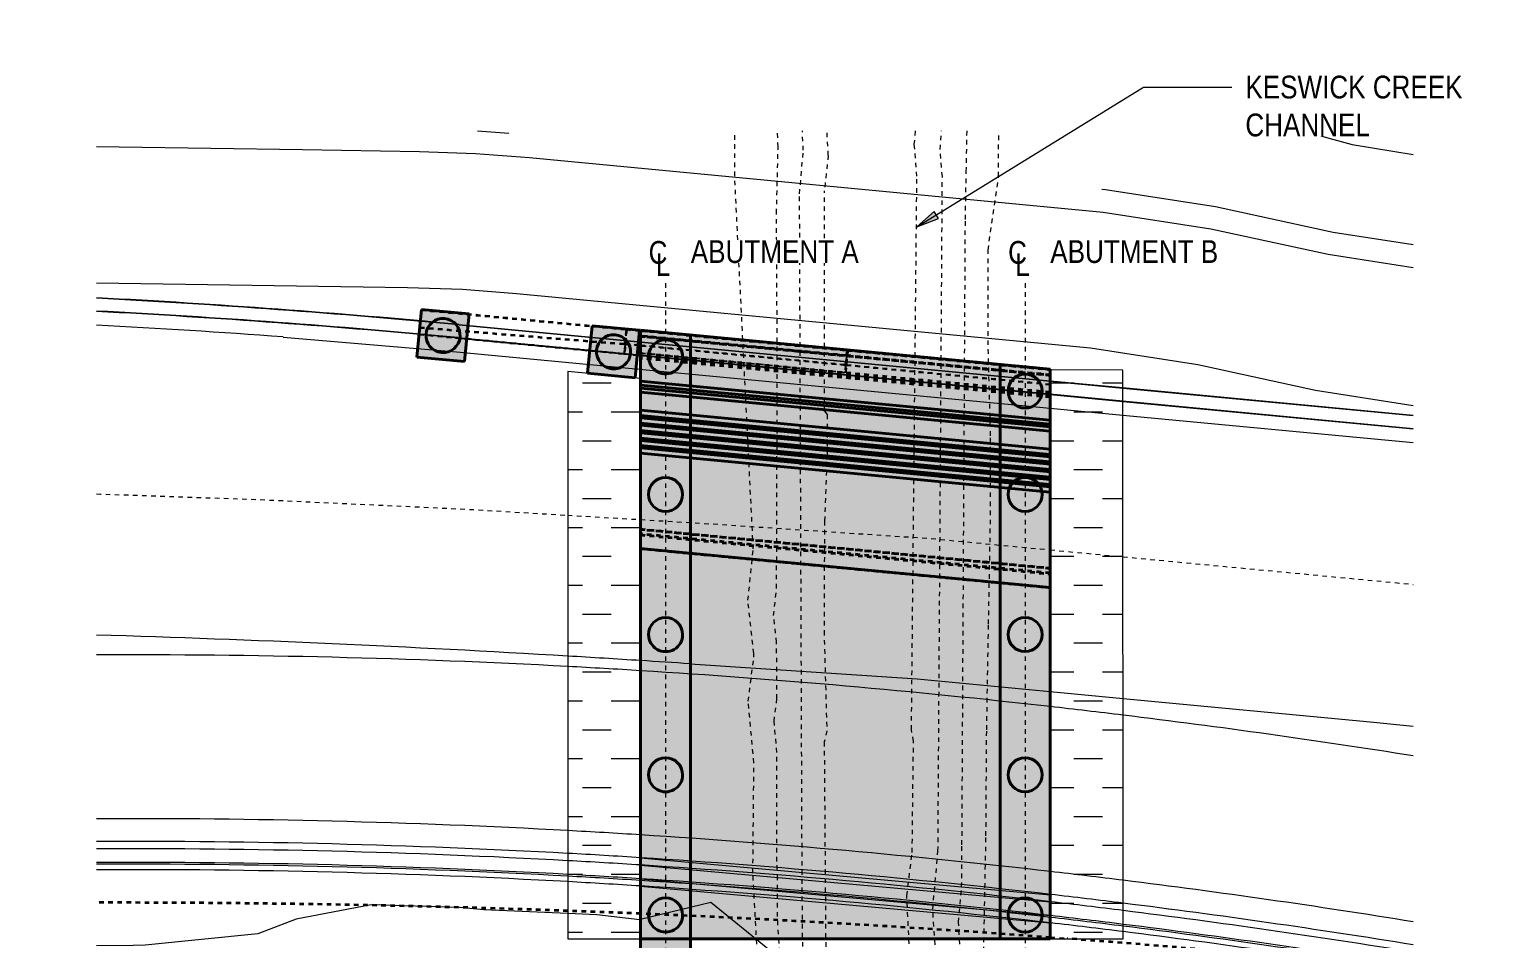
# Model space of a CAD drawing. Header units: metres. Extents: x 567 to 803, y 3 to 1697.
# Drawn here: x 566.93 to 598.96, y 1676.5 to 1696.48 of the extents above; entities that cross this region are included whole.
import ezdxf

# ---------------------------------------------------------------- set-up
doc = ezdxf.new("R2010")
doc.units = ezdxf.units.M
for name, pattern in [('ControlLine', [0.02, 0.0125, -0.0025, 0.0025, -0.0025]), ('IMPORT-LNMK-LaneLine3 _3_', [0.012, 0.003, -0.009]), ('JacobsDash', [0.0045, 0.003, -0.0015]), ('JacobsDoubleCenter', [0.0255, 0.015, -0.0015, 0.003, -0.0015, 0.003, -0.0015]), ('JacobsGridLine', [0.0145, 0.01, -0.001, 0.0025, -0.001])]:
    doc.linetypes.add(name, pattern=pattern)
for name, color, linetype, lineweight in [('BRIDGE-ABUTMENT-CONC', 7, 'Continuous', 40), ('D-BDGE', 7, 'Continuous', 13), ('D-BDGE-FLOOR', 7, 'Continuous', 40), ('D-BDGE-FLOOR-PAT', 7, 'Continuous', 40), ('D-BDGE-FNDN', 7, 'Continuous', 40), ('D-BDGE-FNDN-PILE-CAP', 7, 'Continuous', 40), ('D-BDGE-FNDN-PILE-CONC', 7, 'Continuous', 40), ('D-BDGE-FRAMING', 7, 'Continuous', 40), ('D-BDGE-GEN-MOD', 7, 'Continuous', 25), ('D-BDGE-LINE', 7, 'Continuous', 9), ('D-ENHA-GEN-LINE', 7, 'Continuous', 9), ('D-ENHA-GEN-LINE-GRIDS', 7, 'Continuous', 9), ('D-ENHA-TEXT', 7, 'Continuous', 9)]:
    doc.layers.add(name, color=color, linetype=linetype, lineweight=lineweight)
doc.styles.add('Arial Narrow', font='ARIALN.TTF', dxfattribs={"height": 0.0025})
doc.styles.add('Arial Narrow_1', font='ARIALN.TTF', dxfattribs={"height": 0.5})

# ---------------------------------------------------------------- blocks, each defined once
blk = doc.blocks.new('T2DPAA-T2D-PWA-RW-M2D-000002_ControlLinesMinor_rvt-1-DRG-2871033 - CONSTRUCTION SEQUENCE STAGE B3')
at = {"layer": 'D-BDGE', "color": 150, "linetype": 'ControlLine', "lineweight": 35, "true_color": 0x0080ff}
for p, q in [((589.369, 1676.531), (589.746, 1676.503)), ((597.318, 1675.829), (597.341, 1675.826)), ((568.408, 1666.053), (597.341, 1666.018))]:
    blk.add_line(p, q, dxfattribs=at)
for start, end in [(87.94356, 90.06282), (87.61589, 87.94356), (85.76961, 87.61589), (84.13687, 85.69242)]:
    blk.add_arc((568.715, 1397.294), 280, start, end, dxfattribs=at)
blk = doc.blocks.new('T2DPAA-T2D-C3S-TS-M2D-103201_dwg-40804935-DRG-2871033 - CONSTRUCTION SEQUENCE STAGE B3')
at = {"color": 9, "lineweight": 18, "true_color": 0xc3c3c3}
for p, q in [((156.348, 329.823), (157.037, 329.83)), ((156.308, 325.547), (169.353, 325.417)), ((156.308, 325.537), (169.354, 325.407)), ((156.305, 325.257), (169.378, 325.126)), ((156.305, 325.247), (169.379, 325.116)), ((156.305, 325.247), (169.379, 325.116)), ((169.353, 325.417), (170.96, 325.401)), ((169.354, 325.407), (170.961, 325.391)), ((170.96, 325.401), (177.367, 325.337)), ((170.961, 325.391), (177.368, 325.327)), ((169.378, 325.126), (170.985, 325.11)), ((169.379, 325.116), (170.986, 325.1)), ((169.379, 325.116), (170.986, 325.1)), ((170.985, 325.11), (177.392, 325.046)), ((170.986, 325.1), (177.392, 325.036)), ((170.986, 325.1), (177.392, 325.036)), ((169.404, 324.816), (171.012, 324.8)), ((171.012, 324.8), (177.418, 324.736)), ((169.935, 318.611), (171.542, 318.594))]:
    blk.add_line(p, q, dxfattribs=at)
at = {"color": 9, "linetype": 'IMPORT-LNMK-LaneLine3 _3_', "lineweight": 18, "true_color": 0xc3c3c3}
for p, q in [((159.041, 321.574), (160.644, 321.614)), ((169.67, 321.713), (171.277, 321.697))]:
    blk.add_line(p, q, dxfattribs=at)
at = {"color": 9, "lineweight": 18, "true_color": 0xc3c3c3, "flags": 128}
for points in [[(174.409, 331.357), (175.527, 331.151), (176.882, 331.042)], [(170.128, 329.709), (170.209, 329.708), (172.65, 329.538), (175.273, 329.197), (177.05, 329.073)], [(148.038, 328.773), (148.532, 328.807), (152.553, 329.086), (155.12, 329.263), (156.346, 329.323), (157.537, 329.335), (170.204, 329.208), (172.586, 329.042), (175.208, 328.701), (177.092, 328.569)], [(148.292, 325.785), (155.109, 326.263), (156.316, 326.324), (157.507, 326.335), (170.174, 326.209), (172.556, 326.042), (175.178, 325.701), (177.349, 325.549)], [(152.478, 324.946), (156.302, 324.947), (169.404, 324.816)], [(161.994, 318.549), (166.996, 318.64), (169.935, 318.611)], [(171.542, 318.594), (176.995, 318.54), (177.945, 318.53)], [(178.48, 312.235), (177.76, 312.247), (175.888, 312.252), (175.279, 312.261), (172.807, 312.417), (171.716, 312.498), (170.334, 312.566), (167.856, 312.528), (165.38, 312.287), (164.564, 312.225), (162.895, 313.364), (161.387, 312.856)], [(159.782, 312.853), (157.94, 312.783), (157.397, 312.783), (155.46, 312.682), (153.842, 312.225), (153.032, 311.833), (150.59, 311.373), (150.327, 311.346), (149.525, 311.27)], [(161.387, 312.856), (161.369, 312.849), (160.419, 312.878), (159.782, 312.853)]]:
    blk.add_lwpolyline(points, dxfattribs=at)
at = {"color": 9, "linetype": 'IMPORT-LNMK-LaneLine3 _3_', "lineweight": 18, "true_color": 0xc3c3c3, "flags": 128}
for points in [[(160.644, 321.614), (162.025, 321.649), (167.027, 321.74), (169.67, 321.713)], [(171.277, 321.697), (177.026, 321.64), (177.682, 321.633)], [(148.684, 321.165), (148.769, 321.169), (151.961, 321.329), (152.515, 321.353), (156.267, 321.498), (157.024, 321.523), (159.041, 321.574)]]:
    blk.add_lwpolyline(points, dxfattribs=at)
at = {"color": 9, "lineweight": 18, "true_color": 0xc3c3c3}
for centre, radius, start, end in [((154.429, 138.757), 186.8, 89.42383, 91.87438), ((154.429, 138.757), 186.79, 89.42383, 91.87422), ((154.429, 138.757), 186.51, 89.42382, 91.86974), ((154.429, 138.757), 186.5, 89.42382, 91.86958), ((154.429, 138.757), 186.5, 89.42382, 91.86958), ((154.429, 138.757), 186.2, 90.60064, 91.86472), ((168.47, -39.993), 358.6, 91.46474, 93.12088), ((168.47, -39.993), 358.6, 91.2086, 91.46474), ((168.47, -39.993), 358.6, 91.03467, 91.2086), ((164.973, 138.351), 180, 91.79876, 95.09622), ((164.973, 138.351), 180, 91.28859, 91.79876), ((164.973, 138.351), 180, 88.41116, 91.28859), ((164.973, 138.351), 180, 87.89837, 88.41116), ((164.973, 138.351), 180, 85.84951, 87.89837), ((164.973, 138.351), 176.4, 91.73638, 95.10113), ((164.973, 138.351), 176.4, 91.2157, 91.73638), ((164.973, 138.351), 176.4, 88.2784, 91.2157), ((164.973, 138.351), 176.4, 87.75501, 88.2784), ((164.973, 138.351), 176.4, 85.66414, 87.75501), ((164.973, 138.351), 175.9, 88.25954, 91.20534), ((164.973, 138.351), 175.9, 88.25952, 91.20535), ((164.973, 138.351), 175.9, 91.72749, 95.10182), ((164.973, 138.351), 175.9, 91.72751, 95.10182), ((164.973, 138.351), 175.74, 91.72465, 95.10205), ((164.973, 138.351), 175.9, 91.20534, 91.72749), ((164.973, 138.351), 175.9, 91.20535, 91.72751), ((164.973, 138.351), 175.74, 91.20203, 91.72465), ((164.973, 138.351), 175.74, 88.2535, 91.20203), ((164.973, 138.351), 175.9, 87.73461, 88.25954), ((164.973, 138.351), 175.9, 87.73464, 88.25952), ((164.973, 138.351), 175.74, 87.72809, 88.2535), ((164.973, 138.351), 175.9, 85.63778, 87.73461), ((164.973, 138.351), 175.9, 85.63778, 87.73464), ((164.973, 138.351), 175.74, 85.62934, 87.72809), ((164.973, 138.351), 175.439, 91.71927, 95.10247), ((164.973, 138.351), 175.4, 91.71858, 95.10253), ((164.973, 138.351), 175.439, 91.19575, 91.71927), ((164.973, 138.351), 175.4, 91.19493, 91.71858), ((164.973, 138.351), 175.439, 88.24206, 91.19575), ((164.973, 138.351), 175.4, 88.24053, 91.19493), ((164.973, 138.351), 175.28, 88.23598, 91.19242), ((164.973, 138.351), 175.439, 87.71575, 88.24206), ((164.973, 138.351), 175.4, 87.71416, 88.24053), ((164.973, 138.351), 175.439, 85.61338, 87.71575), ((164.973, 138.351), 175.4, 85.61128, 87.71416), ((164.973, 138.351), 175.28, 91.71642, 95.1027), ((164.973, 138.351), 175.28, 91.19242, 91.71642), ((164.973, 138.351), 175.28, 87.70919, 88.23598), ((164.973, 138.351), 175.28, 85.60489, 87.70919)]:
    blk.add_arc(centre, radius, start, end, dxfattribs=at)
blk = doc.blocks.new('T2DPAA-T2D-PWC-TS-M2D-100010_TempWorksDesign_rvt-1-DRG-2871033 - CONSTRUCTION SEQUENCE STAGE B3')
at = {"color": 9, "lineweight": 18, "true_color": 0xc3c3c3, "rotation": 355.1443168073812}
blk.add_blockref('T2DPAA-T2D-C3S-TS-M2D-103201_dwg-40804935-DRG-2871033 - CONSTRUCTION SEQUENCE STAGE B3', (393.072, 1378.848), dxfattribs=at)
blk = doc.blocks.new('08_ADC_Barrier_Precast_T2D_MBP-02-B - MBP-02-B-7218689-DRG-2871033 - CONSTRUCTION SEQUENCE STAGE B3')
at = {"layer": 'D-BDGE-GEN-MOD', "linetype": 'JacobsDoubleCenter'}
for p, q in [((-2.307, 0.55), (-2.311, 0.55)), ((-2.311, 0.55), (2.246, 0.55)), ((-2.311, 0.55), (-2.31, 0.535)), ((-2.31, 0.535), (-2.283, 0.226)), ((2.246, 0.535), (-2.31, 0.535)), ((-2.305, 0.535), (-2.307, 0.55)), ((2.25, 0.55), (-2.307, 0.55)), ((-2.297, 0.435), (-2.305, 0.535)), ((-2.305, 0.535), (2.25, 0.535)), ((-2.295, 0.42), (-2.297, 0.435)), ((2.25, 0.435), (-2.297, 0.435)), ((-2.296, 0.42), (-2.295, 0.42)), ((-2.265, 0.047), (-2.296, 0.42)), ((2.249, 0.42), (-2.296, 0.42)), ((-2.295, 0.42), (2.25, 0.42)), ((2.246, 0.55), (2.25, 0.55)), ((2.246, 0.535), (2.246, 0.55)), ((2.246, 0.226), (2.246, 0.535)), ((2.25, 0.42), (2.249, 0.42)), ((2.249, 0.42), (2.249, 0.047)), ((2.25, 0.55), (2.25, 0.535)), ((2.25, 0.535), (2.25, 0.435)), ((2.25, 0.435), (2.25, 0.42)), ((-2.283, 0.226), (2.246, 0.226)), ((-2.282, 0.209), (-2.283, 0.226)), ((-2.265, 0.047), (-2.282, 0.209)), ((2.246, 0.209), (-2.282, 0.209)), ((2.249, 0.047), (-2.265, 0.047)), ((2.246, 0.226), (2.246, 0.209)), ((2.246, 0.209), (2.249, 0.047))]:
    blk.add_line(p, q, dxfattribs=at)
blk = doc.blocks.new('08_ADC_Barrier_Precast_T2D_MBP-02-B - MBP-02-B-7218747-DRG-2871033 - CONSTRUCTION SEQUENCE STAGE B3')
at = {"layer": 'D-BDGE-GEN-MOD', "linetype": 'JacobsDoubleCenter'}
for p, q in [((-2.25, 0.55), (-2.255, 0.55)), ((-2.255, 0.55), (2.209, 0.55)), ((-2.255, 0.55), (-2.255, 0.535)), ((-2.255, 0.535), (-2.255, 0.226)), ((2.21, 0.535), (-2.255, 0.535)), ((-2.251, 0.42), (-2.25, 0.42)), ((-2.251, 0.047), (-2.251, 0.42)), ((2.221, 0.42), (-2.251, 0.42)), ((-2.25, 0.535), (-2.25, 0.55)), ((2.214, 0.55), (-2.25, 0.55)), ((-2.25, 0.435), (-2.25, 0.535)), ((-2.25, 0.535), (2.21, 0.535)), ((-2.25, 0.42), (-2.25, 0.435)), ((2.22, 0.435), (-2.25, 0.435)), ((-2.25, 0.42), (2.221, 0.42)), ((2.209, 0.55), (2.214, 0.55)), ((2.21, 0.535), (2.209, 0.55)), ((2.236, 0.226), (2.21, 0.535)), ((2.21, 0.535), (2.215, 0.535)), ((2.214, 0.55), (2.215, 0.535)), ((2.215, 0.535), (2.224, 0.435)), ((2.224, 0.435), (2.22, 0.435)), ((2.221, 0.42), (2.225, 0.42)), ((2.224, 0.42), (2.221, 0.42)), ((2.224, 0.435), (2.225, 0.42)), ((2.225, 0.42), (2.224, 0.42)), ((2.224, 0.42), (2.245, 0.169)), ((-2.255, 0.226), (2.236, 0.226)), ((-2.255, 0.209), (-2.255, 0.226)), ((-2.251, 0.047), (-2.255, 0.209)), ((2.238, 0.209), (-2.255, 0.209)), ((2.255, 0.047), (-2.251, 0.047)), ((2.236, 0.226), (2.238, 0.209)), ((2.238, 0.209), (2.255, 0.047)), ((2.245, 0.169), (2.255, 0.047))]:
    blk.add_line(p, q, dxfattribs=at)
blk = doc.blocks.new('Floors 6 - Floors 6-5450700-DRG-2871033 - CONSTRUCTION SEQUENCE STAGE B3')
at = {"layer": 'D-BDGE-FLOOR-PAT', "linetype": 'JacobsDoubleCenter', "true_color": 0xe1e1e1}
for points in [[(444.648, 1728.479), (444.648, 1728.483), (435.608, 1728.573), (435.609, 1728.57), (444.586, 1728.48)], [(444.657, 1728.38), (444.654, 1728.412), (435.608, 1728.57), (435.617, 1728.475), (444.513, 1728.381)], [(444.654, 1728.412), (444.648, 1728.479), (435.861, 1728.565), (444.495, 1728.415)], [(444.659, 1728.355), (444.657, 1728.377), (435.616, 1728.475), (435.619, 1728.449), (444.5, 1728.357)], [(444.684, 1728.059), (444.659, 1728.355), (435.618, 1728.447), (435.645, 1728.149), (444.525, 1728.06)], [(444.657, 1728.377), (444.657, 1728.38), (443.029, 1728.394), (444.498, 1728.378)]]:
    blk.add_hatch(color=254, dxfattribs=at).paths.add_polyline_path(points)
at = {"layer": 'D-BDGE-FLOOR', "color": 252, "linetype": 'JacobsDoubleCenter', "true_color": 0x888888}
for p, q in [((435.608, 1728.574), (444.648, 1728.483)), ((435.608, 1728.57), (435.608, 1728.57)), ((444.648, 1728.479), (435.609, 1728.57)), ((444.657, 1728.38), (435.617, 1728.475)), ((435.619, 1728.449), (444.659, 1728.355)), ((444.654, 1728.412), (444.648, 1728.479)), ((444.657, 1728.377), (444.657, 1728.38)), ((435.644, 1728.149), (435.644, 1728.149)), ((435.644, 1728.149), (444.684, 1728.058)), ((444.684, 1728.058), (435.644, 1728.149)), ((444.684, 1728.058), (444.684, 1728.058))]:
    blk.add_line(p, q, dxfattribs=at)
at = {"layer": 'D-BDGE-FLOOR', "color": 252, "linetype": 'JacobsDoubleCenter', "true_color": 0x888888, "flags": 128}
for points in [[(435.644, 1728.149), (435.638, 1728.22), (435.632, 1728.291), (435.626, 1728.362), (435.62, 1728.432), (435.614, 1728.503), (435.608, 1728.574)], [(435.608, 1728.57), (435.608, 1728.571), (435.608, 1728.573), (435.608, 1728.574)], [(435.608, 1728.57), (435.612, 1728.522), (435.616, 1728.475)], [(435.616, 1728.475), (435.617, 1728.462), (435.618, 1728.449)], [(435.644, 1728.149), (435.637, 1728.224), (435.631, 1728.299), (435.625, 1728.374), (435.618, 1728.449)], [(444.648, 1728.483), (444.654, 1728.412), (444.66, 1728.342), (444.666, 1728.271), (444.672, 1728.2), (444.678, 1728.129), (444.684, 1728.058)], [(444.648, 1728.483), (444.648, 1728.482), (444.648, 1728.48), (444.648, 1728.479)], [(444.657, 1728.38), (444.655, 1728.396), (444.654, 1728.412)], [(444.659, 1728.355), (444.658, 1728.366), (444.657, 1728.377)], [(444.659, 1728.355), (444.665, 1728.281), (444.671, 1728.207), (444.678, 1728.133), (444.684, 1728.058)]]:
    blk.add_lwpolyline(points, dxfattribs=at)
blk = doc.blocks.new('01_SFO_FRP_Pile_CastInPlace_CS - CAST-IN-PLACE PILE - 0750-7668704-DRG-2871033 - CONSTRUCTION SEQUENCE STAGE B3')
at = {"layer": 'D-BDGE-FNDN-PILE-CONC'}
for start, end in [(90, 270), (90, 270), (270, 90), (270, 90)]:
    blk.add_arc((0, 0), 0.375, start, end, dxfattribs=at)
blk = doc.blocks.new('Upstand North - Upstand North-7372798-DRG-2871033 - CONSTRUCTION SEQUENCE STAGE B3')
at = {"layer": 'D-BDGE-FRAMING', "linetype": 'JacobsDoubleCenter'}
for p, q in [((435.247, 1732.799), (435.279, 1732.426)), ((435.247, 1732.799), (435.248, 1732.799)), ((444.287, 1732.707), (435.247, 1732.799)), ((435.248, 1732.799), (444.288, 1732.707)), ((435.285, 1732.362), (435.248, 1732.799)), ((444.319, 1732.334), (444.287, 1732.707)), ((444.288, 1732.707), (444.287, 1732.707)), ((444.288, 1732.707), (444.325, 1732.27)), ((435.279, 1732.426), (435.285, 1732.362)), ((444.319, 1732.334), (435.279, 1732.426)), ((444.325, 1732.27), (435.285, 1732.362)), ((444.325, 1732.27), (444.319, 1732.334))]:
    blk.add_line(p, q, dxfattribs=at)
blk = doc.blocks.new('CS_Annot_Centreline Symbol1 - CS_Annot_Centreline Symbol 2-5308920-DRG-2871033 - CONSTRUCTION SEQUENCE STAGE B3')
at = {"layer": 'D-ENHA-GEN-LINE', "char_height": 0.0025, "attachment_point": 1, "style": 'Arial Narrow'}
for s, insert, width in [('C  ', (-0.00119, 0.00463), 0.0044093), ('L', (-0.00041, 0.00329), 0.0019241)]:
    blk.add_mtext(s, dxfattribs=dict(at, insert=insert, width=width))

msp = doc.modelspace()

# ---------------------------------------------------------------- hatches: boundary and pattern name
at = {"layer": 'BRIDGE-ABUTMENT-CONC', "true_color": 0xc0c0c0}
msp.add_hatch(color=9, dxfattribs=at).paths.add_polyline_path([(581.462, 1689.763), (581.462, 1689.763), (581.065, 1689.801)])
at = {"layer": 'BRIDGE-ABUTMENT-CONC', "lineweight": 5, "true_color": 0xc0c0c0}
msp.add_hatch(color=9, dxfattribs=at).paths.add_polyline_path([(581.462, 1666.037), (581.461, 1676.499), (580.362, 1676.499), (580.362, 1666.037), (580.962, 1666.037)])
at = {"layer": 'D-BDGE-FLOOR-PAT', "lineweight": 5, "true_color": 0xe1e1e1}
for points in [[(589.361, 1688.442), (589.361, 1689.013), (580.361, 1689.868), (580.361, 1689.299), (588.299, 1688.543)], [(589.361, 1688.404), (589.361, 1688.442), (580.361, 1689.299), (580.362, 1689.259), (588.299, 1688.505)]]:
    msp.add_hatch(color=254, dxfattribs=at).paths.add_polyline_path(points)
at = {"layer": 'D-BDGE-FLOOR-PAT', "true_color": 0xe1e1e1}
for points in [[(589.362, 1684.642), (589.361, 1688.404), (580.362, 1689.258), (580.362, 1685.498), (589.343, 1684.644)], [(589.362, 1676.499), (589.362, 1684.216), (580.362, 1685.071), (580.362, 1676.499), (588.299, 1676.499)]]:
    msp.add_hatch(color=254, dxfattribs=at).paths.add_polyline_path(points)
at = {"layer": 'D-BDGE-FNDN-PILE-CAP', "lineweight": 5, "true_color": 0xc0c0c0}
for points in [[(576.494, 1689.182), (576.594, 1690.227), (575.549, 1690.326), (575.449, 1689.281), (575.64, 1689.263)], [(580.242, 1688.824), (580.341, 1689.87), (579.296, 1689.969), (579.197, 1688.924), (580.161, 1688.832)]]:
    msp.add_hatch(color=9, dxfattribs=at).paths.add_polyline_path(points)
at = {"layer": 'D-BDGE-LINE'}
h = msp.add_hatch(dxfattribs=at)
h.set_pattern_fill('FP_1', color=256, style=0, pattern_type=2)
h.set_pattern_definition([(0, (163.794, -30.867), (0.635, 0.635), [0.635, -0.635])])
h.paths.add_polyline_path([(590.969, 1676.499), (590.962, 1688.993), (589.362, 1688.997), (589.369, 1676.499), (590.108, 1676.499)])
h.paths.add_polyline_path([(578.762, 1676.499), (580.362, 1676.499), (580.362, 1688.813), (578.762, 1688.965), (578.762, 1677.779)])
at = {"layer": 'D-ENHA-TEXT'}
msp.add_hatch(color=256, dxfattribs=at).paths.add_polyline_path([(586.436, 1692.139), (586.907, 1692.327), (586.815, 1692.477)])

# ---------------------------------------------------------------- linework, layer by layer
at = {"layer": 'BRIDGE-ABUTMENT-CONC'}
for p, q in [((580.362, 1689.868), (580.362, 1689.868)), ((580.362, 1689.868), (580.362, 1688.813)), ((581.462, 1689.763), (580.362, 1689.868)), ((580.362, 1689.868), (581.462, 1689.763)), ((580.362, 1688.813), (580.362, 1689.868)), ((581.462, 1689.763), (581.462, 1676.5)), ((581.462, 1676.5), (581.462, 1689.763)), ((581.462, 1689.763), (581.462, 1689.763)), ((588.262, 1676.499), (588.262, 1689.117)), ((588.762, 1689.07), (588.262, 1689.117)), ((588.262, 1689.117), (588.262, 1689.117)), ((588.262, 1676.499), (588.262, 1689.117)), ((588.262, 1689.117), (588.762, 1689.07)), ((580.362, 1688.813), (580.362, 1676.501)), ((580.362, 1676.501), (580.362, 1688.813)), ((589.362, 1689.012), (588.762, 1689.07)), ((588.762, 1689.07), (589.362, 1689.013)), ((589.362, 1689.013), (589.362, 1689.012)), ((589.362, 1689.011), (589.362, 1689.012)), ((589.362, 1689.013), (589.362, 1689.012)), ((589.362, 1689.012), (589.362, 1676.499)), ((589.362, 1676.499), (589.362, 1689.011)), ((580.362, 1676.501), (580.362, 1676.5)), ((580.362, 1676.5), (580.362, 1676.501)), ((580.962, 1676.5), (580.362, 1676.5)), ((580.362, 1676.5), (580.962, 1676.5)), ((580.362, 1676.5), (580.362, 1676.5)), ((581.462, 1676.5), (580.362, 1676.5)), ((580.362, 1676.5), (581.462, 1676.5)), ((580.362, 1676.499), (580.362, 1666.038)), ((580.362, 1666.038), (580.362, 1676.499)), ((581.462, 1676.5), (580.962, 1676.5)), ((580.962, 1676.5), (581.462, 1676.5)), ((581.462, 1676.5), (581.462, 1676.5)), ((581.462, 1666.037), (581.462, 1676.5)), ((581.462, 1676.5), (581.462, 1666.037)), ((588.262, 1676.499), (589.362, 1676.499)), ((589.362, 1676.499), (588.262, 1676.499))]:
    msp.add_line(p, q, dxfattribs=at)
at = {"layer": 'D-BDGE', "color": 8, "linetype": 'JacobsDash', "lineweight": 15, "true_color": 0x808080}
for p, q in [((582.43, 1693.256), (582.432, 1694.253)), ((583.386, 1693.897), (583.371, 1694.253)), ((583.938, 1693.823), (583.917, 1694.253)), ((584.486, 1693.711), (584.459, 1694.253)), ((586.378, 1693.949), (586.404, 1694.253)), ((586.946, 1693.844), (586.976, 1694.253)), ((587.52, 1693.351), (587.536, 1694.253)), ((588.229, 1693.249), (588.232, 1694.253)), ((586.434, 1693.252), (586.378, 1693.949)), ((583.35, 1692.437), (583.386, 1693.897)), ((583.856, 1692.867), (583.938, 1693.823)), ((584.486, 1693.711), (584.403, 1692.935)), ((586.994, 1693.246), (586.946, 1693.844)), ((587.5, 1692.303), (587.52, 1693.351)), ((582.839, 1685.066), (582.43, 1693.256)), ((586.315, 1681.092), (586.434, 1693.252)), ((586.898, 1678.424), (586.994, 1693.246)), ((587.998, 1691.631), (588.229, 1693.249)), ((583.913, 1677.707), (583.856, 1692.867)), ((584.405, 1688.09), (584.403, 1692.935)), ((583.367, 1689.012), (583.35, 1692.437)), ((587.425, 1678.563), (587.5, 1692.303)), ((588, 1689.546), (587.998, 1691.631)), ((588.054, 1687.552), (588, 1689.546)), ((583.354, 1685.403), (583.367, 1689.012)), ((584.405, 1688.09), (584.466, 1688.017)), ((584.466, 1688.017), (584.464, 1687.177)), ((588.049, 1685.607), (588.054, 1687.552)), ((584.464, 1687.177), (584.404, 1685.683)), ((584.404, 1685.683), (584.394, 1683.263)), ((588.009, 1683.412), (588.049, 1685.607)), ((583.352, 1684.198), (583.354, 1685.403)), ((582.722, 1683.937), (582.849, 1685.166)), ((583.286, 1683.601), (583.352, 1684.198)), ((582.849, 1682.769), (582.722, 1683.937)), ((583.351, 1683.015), (583.286, 1683.601)), ((587.968, 1681.092), (588.009, 1683.412)), ((584.394, 1683.263), (584.455, 1681.069)), ((582.85, 1682.684), (582.849, 1682.769)), ((583.358, 1681.775), (583.351, 1683.015)), ((582.727, 1681.717), (582.85, 1682.684)), ((583.296, 1681.279), (583.358, 1681.775)), ((582.853, 1680.367), (582.727, 1681.717)), ((583.36, 1680.592), (583.296, 1681.279)), ((584.455, 1681.069), (584.398, 1680.826)), ((584.398, 1680.826), (584.468, 1671.126)), ((586.359, 1680.836), (586.315, 1681.092)), ((586.331, 1678.396), (586.359, 1680.836)), ((587.952, 1678.762), (587.968, 1681.092)), ((583.359, 1678.197), (583.36, 1680.592)), ((582.83, 1677.958), (582.853, 1680.367)), ((587.418, 1677.633), (587.425, 1678.563)), ((587.868, 1674.223), (587.952, 1678.762)), ((586.212, 1677.444), (586.331, 1678.396)), ((586.783, 1677.149), (586.898, 1678.424)), ((582.937, 1675.985), (582.83, 1677.958)), ((583.372, 1677.817), (583.359, 1678.197)), ((583.37, 1676.987), (583.372, 1677.817)), ((583.947, 1673.927), (583.913, 1677.707)), ((587.348, 1676.864), (587.418, 1677.633)), ((586.285, 1675.986), (586.212, 1677.444)), ((583.432, 1675.999), (583.37, 1676.987)), ((586.863, 1675.971), (586.783, 1677.149)), ((587.392, 1676.185), (587.348, 1676.864))]:
    msp.add_line(p, q, dxfattribs=at)
at = {"layer": 'D-BDGE', "lineweight": 15}
for p, q in [((580.362, 1688.813), (578.762, 1688.965)), ((578.762, 1688.965), (578.762, 1676.499)), ((580.362, 1676.499), (580.362, 1688.813)), ((590.962, 1688.993), (589.362, 1688.997)), ((589.362, 1688.997), (589.369, 1676.499)), ((590.969, 1676.499), (590.962, 1688.993)), ((578.762, 1676.499), (580.362, 1676.499)), ((589.369, 1676.499), (590.969, 1676.499))]:
    msp.add_line(p, q, dxfattribs=at)
at = {"layer": 'D-BDGE', "color": 1, "lineweight": 15, "true_color": 0xff0000}
for p, q in [((580.362, 1678.277), (589.362, 1677.467)), ((580.362, 1678.117), (589.362, 1677.314)), ((580.362, 1677.816), (589.362, 1677.011)), ((580.362, 1677.656), (589.362, 1676.85))]:
    msp.add_line(p, q, dxfattribs=at)
at = {"layer": 'D-BDGE-FLOOR', "color": 252, "linetype": 'JacobsDoubleCenter', "true_color": 0x888888}
for p, q in [((580.361, 1689.299), (580.361, 1689.868)), ((580.361, 1689.868), (580.362, 1689.868)), ((580.361, 1689.868), (584.873, 1689.439)), ((580.362, 1689.868), (580.362, 1689.259)), ((580.362, 1689.868), (584.873, 1689.439)), ((584.873, 1689.439), (589.362, 1689.013)), ((584.873, 1689.439), (589.361, 1689.013)), ((580.362, 1689.259), (580.361, 1689.299)), ((589.361, 1688.442), (580.361, 1689.299)), ((589.361, 1688.404), (580.362, 1689.259)), ((589.361, 1688.404), (589.362, 1689.013)), ((589.362, 1689.013), (589.361, 1689.013)), ((589.361, 1689.013), (589.361, 1688.442)), ((589.361, 1688.442), (589.361, 1688.404))]:
    msp.add_line(p, q, dxfattribs=at)
at = {"layer": 'D-BDGE-FLOOR', "color": 252, "true_color": 0x888888}
for p, q in [((589.362, 1689.013), (580.362, 1689.868)), ((580.362, 1676.499), (580.362, 1689.868)), ((589.362, 1689.013), (589.362, 1676.499)), ((589.362, 1687.895), (580.362, 1688.751)), ((580.362, 1688.66), (589.362, 1687.805)), ((589.362, 1687.745), (580.362, 1688.6)), ((580.362, 1688.51), (589.362, 1687.654)), ((589.362, 1687.257), (580.362, 1688.112)), ((580.362, 1687.997), (589.362, 1687.142)), ((589.362, 1687.091), (580.362, 1687.947)), ((580.362, 1687.831), (589.362, 1686.976)), ((589.362, 1686.926), (580.362, 1687.781)), ((580.362, 1687.665), (589.362, 1686.81)), ((589.362, 1686.76), (580.362, 1687.615)), ((580.362, 1687.5), (589.362, 1686.644)), ((589.362, 1686.594), (580.362, 1687.449)), ((580.362, 1687.334), (589.362, 1686.479)), ((589.362, 1686.428), (580.362, 1687.284)), ((580.362, 1687.168), (589.362, 1686.313)), ((589.362, 1684.216), (580.362, 1685.071)), ((589.362, 1676.499), (580.362, 1676.499))]:
    msp.add_line(p, q, dxfattribs=at)
at = {"layer": 'D-BDGE-FLOOR', "color": 252, "true_color": 0x888888, "flags": 128}
for points in [[(580.362, 1688.689), (580.362, 1688.699), (580.362, 1688.71), (580.362, 1688.721), (580.362, 1688.731), (580.362, 1688.739), (580.362, 1688.745), (580.362, 1688.749), (580.362, 1688.751), (580.362, 1688.75), (580.362, 1688.746), (580.362, 1688.74), (580.362, 1688.732), (580.362, 1688.722)], [(580.362, 1688.722), (580.362, 1688.712), (580.362, 1688.701), (580.362, 1688.69), (580.362, 1688.68), (580.362, 1688.672), (580.362, 1688.666), (580.362, 1688.662), (580.362, 1688.66), (580.362, 1688.661), (580.362, 1688.665), (580.362, 1688.671), (580.362, 1688.679), (580.362, 1688.689)], [(580.362, 1688.538), (580.362, 1688.549), (580.362, 1688.56), (580.362, 1688.57), (580.362, 1688.58), (580.362, 1688.588), (580.362, 1688.595), (580.362, 1688.599), (580.362, 1688.6), (580.362, 1688.599), (580.362, 1688.595), (580.362, 1688.589), (580.362, 1688.581), (580.362, 1688.572)], [(580.362, 1688.572), (580.362, 1688.561), (580.362, 1688.55), (580.362, 1688.54), (580.362, 1688.53), (580.362, 1688.522), (580.362, 1688.515), (580.362, 1688.511), (580.362, 1688.51), (580.362, 1688.511), (580.362, 1688.515), (580.362, 1688.521), (580.362, 1688.529), (580.362, 1688.538)], [(580.362, 1688.108), (580.362, 1688.112), (580.362, 1688.112), (580.362, 1688.109), (580.362, 1688.103), (580.362, 1688.094), (580.362, 1688.082), (580.362, 1688.069), (580.362, 1688.056), (580.362, 1688.042), (580.362, 1688.029), (580.362, 1688.017), (580.362, 1688.008), (580.362, 1688.001)], [(580.362, 1688.001), (580.362, 1687.998), (580.362, 1687.997), (580.362, 1688), (580.362, 1688.007), (580.362, 1688.016), (580.362, 1688.027), (580.362, 1688.04), (580.362, 1688.054), (580.362, 1688.068), (580.362, 1688.081), (580.362, 1688.092), (580.362, 1688.102), (580.362, 1688.108)], [(580.362, 1687.943), (580.362, 1687.946), (580.362, 1687.946), (580.362, 1687.943), (580.362, 1687.937), (580.362, 1687.928), (580.362, 1687.917), (580.362, 1687.904), (580.362, 1687.89), (580.362, 1687.876), (580.362, 1687.863), (580.362, 1687.851), (580.362, 1687.842), (580.362, 1687.835)], [(580.362, 1687.835), (580.362, 1687.832), (580.362, 1687.832), (580.362, 1687.835), (580.362, 1687.841), (580.362, 1687.85), (580.362, 1687.861), (580.362, 1687.874), (580.362, 1687.888), (580.362, 1687.902), (580.362, 1687.915), (580.362, 1687.927), (580.362, 1687.936), (580.362, 1687.943)], [(589.362, 1687.867), (589.362, 1687.876), (589.362, 1687.885), (589.362, 1687.891), (589.362, 1687.894), (589.362, 1687.895), (589.362, 1687.894), (589.362, 1687.89), (589.362, 1687.884), (589.362, 1687.875), (589.362, 1687.866), (589.362, 1687.855), (589.362, 1687.844), (589.362, 1687.833)], [(589.362, 1687.833), (589.362, 1687.824), (589.362, 1687.816), (589.362, 1687.81), (589.362, 1687.806), (589.362, 1687.805), (589.362, 1687.806), (589.362, 1687.811), (589.362, 1687.817), (589.362, 1687.825), (589.362, 1687.835), (589.362, 1687.845), (589.362, 1687.856), (589.362, 1687.867)], [(580.362, 1687.777), (580.362, 1687.78), (580.362, 1687.781), (580.362, 1687.778), (580.362, 1687.771), (580.362, 1687.762), (580.362, 1687.751), (580.362, 1687.738), (580.362, 1687.724), (580.362, 1687.71), (580.362, 1687.697), (580.362, 1687.686), (580.362, 1687.676), (580.362, 1687.67)], [(580.362, 1687.67), (580.362, 1687.666), (580.362, 1687.666), (580.362, 1687.669), (580.362, 1687.675), (580.362, 1687.684), (580.362, 1687.696), (580.362, 1687.709), (580.362, 1687.722), (580.362, 1687.736), (580.362, 1687.749), (580.362, 1687.761), (580.362, 1687.77), (580.362, 1687.777)], [(580.362, 1687.611), (580.362, 1687.615), (580.362, 1687.615), (580.362, 1687.612), (580.362, 1687.606), (580.362, 1687.597), (580.362, 1687.585), (580.362, 1687.572), (580.362, 1687.558), (580.362, 1687.545), (580.362, 1687.532), (580.362, 1687.52), (580.362, 1687.511), (580.362, 1687.504)], [(580.362, 1687.504), (580.362, 1687.5), (580.362, 1687.5), (580.362, 1687.503), (580.362, 1687.509), (580.362, 1687.519), (580.362, 1687.53), (580.362, 1687.543), (580.362, 1687.557), (580.362, 1687.57), (580.362, 1687.584), (580.362, 1687.595), (580.362, 1687.605), (580.362, 1687.611)], [(589.362, 1687.716), (589.362, 1687.726), (589.362, 1687.734), (589.362, 1687.74), (589.362, 1687.744), (589.362, 1687.745), (589.362, 1687.743), (589.362, 1687.739), (589.362, 1687.733), (589.362, 1687.725), (589.362, 1687.715), (589.362, 1687.704), (589.362, 1687.693), (589.362, 1687.683)], [(589.362, 1687.683), (589.362, 1687.673), (589.362, 1687.665), (589.362, 1687.659), (589.362, 1687.655), (589.362, 1687.654), (589.362, 1687.656), (589.362, 1687.66), (589.362, 1687.666), (589.362, 1687.674), (589.362, 1687.684), (589.362, 1687.695), (589.362, 1687.706), (589.362, 1687.716)], [(580.362, 1687.413), (580.362, 1687.425), (580.362, 1687.436), (580.362, 1687.443), (580.362, 1687.448), (580.362, 1687.45), (580.362, 1687.448), (580.362, 1687.442), (580.362, 1687.434), (580.362, 1687.424), (580.362, 1687.411), (580.362, 1687.398), (580.362, 1687.384), (580.362, 1687.37)], [(580.362, 1687.37), (580.362, 1687.358), (580.362, 1687.348), (580.362, 1687.34), (580.362, 1687.335), (580.362, 1687.334), (580.362, 1687.336), (580.362, 1687.341), (580.362, 1687.349), (580.362, 1687.36), (580.362, 1687.372), (580.362, 1687.386), (580.362, 1687.4), (580.362, 1687.413)], [(580.362, 1687.28), (580.362, 1687.283), (580.362, 1687.283), (580.362, 1687.28), (580.362, 1687.274), (580.362, 1687.265), (580.362, 1687.254), (580.362, 1687.241), (580.362, 1687.227), (580.362, 1687.213), (580.362, 1687.2), (580.362, 1687.188), (580.362, 1687.179), (580.362, 1687.172)], [(580.362, 1687.172), (580.362, 1687.169), (580.362, 1687.169), (580.362, 1687.172), (580.362, 1687.178), (580.362, 1687.187), (580.362, 1687.198), (580.362, 1687.211), (580.362, 1687.225), (580.362, 1687.239), (580.362, 1687.252), (580.362, 1687.264), (580.362, 1687.273), (580.362, 1687.28)], [(589.362, 1687.146), (589.362, 1687.152), (589.362, 1687.162), (589.362, 1687.173), (589.362, 1687.186), (589.362, 1687.2), (589.362, 1687.214), (589.362, 1687.227), (589.362, 1687.238), (589.362, 1687.247), (589.362, 1687.254), (589.362, 1687.257), (589.362, 1687.257), (589.362, 1687.253)], [(589.362, 1687.253), (589.362, 1687.246), (589.362, 1687.237), (589.362, 1687.225), (589.362, 1687.212), (589.362, 1687.198), (589.362, 1687.185), (589.362, 1687.172), (589.362, 1687.16), (589.362, 1687.151), (589.362, 1687.145), (589.362, 1687.142), (589.362, 1687.142), (589.362, 1687.146)], [(589.362, 1686.98), (589.362, 1686.987), (589.362, 1686.996), (589.362, 1687.008), (589.362, 1687.021), (589.362, 1687.035), (589.362, 1687.048), (589.362, 1687.061), (589.362, 1687.073), (589.362, 1687.082), (589.362, 1687.088), (589.362, 1687.091), (589.362, 1687.091), (589.362, 1687.087)], [(589.362, 1687.087), (589.362, 1687.081), (589.362, 1687.071), (589.362, 1687.06), (589.362, 1687.047), (589.362, 1687.033), (589.362, 1687.019), (589.362, 1687.006), (589.362, 1686.995), (589.362, 1686.986), (589.362, 1686.979), (589.362, 1686.976), (589.362, 1686.976), (589.362, 1686.98)], [(589.362, 1686.814), (589.362, 1686.821), (589.362, 1686.83), (589.362, 1686.842), (589.362, 1686.855), (589.362, 1686.869), (589.362, 1686.883), (589.362, 1686.896), (589.362, 1686.907), (589.362, 1686.916), (589.362, 1686.922), (589.362, 1686.925), (589.362, 1686.925), (589.362, 1686.922)], [(589.362, 1686.922), (589.362, 1686.915), (589.362, 1686.906), (589.362, 1686.894), (589.362, 1686.881), (589.362, 1686.867), (589.362, 1686.853), (589.362, 1686.84), (589.362, 1686.829), (589.362, 1686.82), (589.362, 1686.814), (589.362, 1686.81), (589.362, 1686.811), (589.362, 1686.814)], [(589.362, 1686.649), (589.362, 1686.655), (589.362, 1686.665), (589.362, 1686.676), (589.362, 1686.689), (589.362, 1686.703), (589.362, 1686.717), (589.362, 1686.73), (589.362, 1686.741), (589.362, 1686.75), (589.362, 1686.756), (589.362, 1686.76), (589.362, 1686.759), (589.362, 1686.756)], [(589.362, 1686.756), (589.362, 1686.749), (589.362, 1686.74), (589.362, 1686.728), (589.362, 1686.715), (589.362, 1686.701), (589.362, 1686.687), (589.362, 1686.675), (589.362, 1686.663), (589.362, 1686.654), (589.362, 1686.648), (589.362, 1686.645), (589.362, 1686.645), (589.362, 1686.649)], [(589.362, 1686.515), (589.362, 1686.529), (589.362, 1686.542), (589.362, 1686.556), (589.362, 1686.568), (589.362, 1686.579), (589.362, 1686.587), (589.362, 1686.592), (589.362, 1686.594), (589.362, 1686.593), (589.362, 1686.588), (589.362, 1686.58), (589.362, 1686.57), (589.362, 1686.558)], [(589.362, 1686.558), (589.362, 1686.544), (589.362, 1686.53), (589.362, 1686.517), (589.362, 1686.504), (589.362, 1686.494), (589.362, 1686.486), (589.362, 1686.481), (589.362, 1686.479), (589.362, 1686.48), (589.362, 1686.485), (589.362, 1686.493), (589.362, 1686.503), (589.362, 1686.515)], [(589.362, 1686.317), (589.362, 1686.324), (589.362, 1686.333), (589.362, 1686.345), (589.362, 1686.358), (589.362, 1686.372), (589.362, 1686.385), (589.362, 1686.398), (589.362, 1686.41), (589.362, 1686.419), (589.362, 1686.425), (589.362, 1686.428), (589.362, 1686.428), (589.362, 1686.424)], [(589.362, 1686.424), (589.362, 1686.418), (589.362, 1686.408), (589.362, 1686.397), (589.362, 1686.384), (589.362, 1686.37), (589.362, 1686.356), (589.362, 1686.343), (589.362, 1686.332), (589.362, 1686.323), (589.362, 1686.316), (589.362, 1686.313), (589.362, 1686.313), (589.362, 1686.317)]]:
    msp.add_lwpolyline(points, dxfattribs=at)
at = {"layer": 'D-BDGE-FNDN-PILE-CAP'}
for p, q in [((575.549, 1690.326), (575.449, 1689.281)), ((575.449, 1689.281), (575.549, 1690.326)), ((575.449, 1689.281), (575.549, 1690.326)), ((575.449, 1689.281), (575.549, 1690.326)), ((576.594, 1690.227), (575.549, 1690.326)), ((575.549, 1690.326), (576.594, 1690.227)), ((575.549, 1690.326), (576.594, 1690.227)), ((575.549, 1690.326), (576.594, 1690.227)), ((576.494, 1689.182), (576.594, 1690.227)), ((576.594, 1690.227), (576.494, 1689.182)), ((576.594, 1690.227), (576.494, 1689.182)), ((576.594, 1690.227), (576.494, 1689.182)), ((579.296, 1689.969), (579.197, 1688.924)), ((579.197, 1688.924), (579.296, 1689.969)), ((579.197, 1688.924), (579.296, 1689.969)), ((579.197, 1688.924), (579.296, 1689.969)), ((580.341, 1689.87), (579.296, 1689.969)), ((579.296, 1689.969), (580.341, 1689.87)), ((579.296, 1689.969), (580.341, 1689.87)), ((579.296, 1689.969), (580.341, 1689.87)), ((580.242, 1688.824), (580.341, 1689.87)), ((580.341, 1689.87), (580.242, 1688.824)), ((580.341, 1689.87), (580.242, 1688.824)), ((580.341, 1689.87), (580.242, 1688.824)), ((575.449, 1689.281), (576.494, 1689.182)), ((576.494, 1689.182), (575.449, 1689.281)), ((576.494, 1689.182), (575.449, 1689.281)), ((576.494, 1689.182), (575.449, 1689.281)), ((579.197, 1688.924), (580.242, 1688.824)), ((580.242, 1688.824), (579.197, 1688.924)), ((580.242, 1688.824), (579.197, 1688.924)), ((580.242, 1688.824), (579.197, 1688.924))]:
    msp.add_line(p, q, dxfattribs=at)
at = {"layer": 'D-BDGE-FNDN-PILE-CONC'}
for centre, start, end in [((576.021, 1689.754), 85.1443, 265.1443), ((576.021, 1689.754), 85.1443, 265.1443), ((576.021, 1689.754), 265.1443, 85.1443), ((576.021, 1689.754), 265.1443, 85.1443), ((579.769, 1689.397), 85.1443, 265.1443), ((579.769, 1689.397), 85.1443, 265.1443), ((579.769, 1689.397), 265.1443, 85.1443), ((579.769, 1689.397), 265.1443, 85.1443)]:
    msp.add_arc(centre, 0.375, start, end, dxfattribs=at)
at = {"layer": 'D-BDGE-GEN-MOD', "linetype": 'JacobsDoubleCenter'}
for p, q in [((575.502, 1689.778), (575.554, 1690.326)), ((575.547, 1690.311), (575.512, 1689.939)), ((575.549, 1690.326), (575.547, 1690.311)), ((575.547, 1690.311), (580.051, 1689.883)), ((575.554, 1690.326), (575.549, 1690.326)), ((575.549, 1690.326), (580.053, 1689.898)), ((575.554, 1690.326), (580.06, 1689.897)), ((575.51, 1689.924), (575.5, 1689.778)), ((575.5, 1689.778), (580.005, 1689.35)), ((575.5, 1689.778), (575.502, 1689.778)), ((580.008, 1689.35), (575.502, 1689.778)), ((575.512, 1689.939), (575.51, 1689.924)), ((575.51, 1689.924), (580.021, 1689.559)), ((575.512, 1689.939), (580.022, 1689.574)), ((580.007, 1689.35), (580.059, 1689.898)), ((580.06, 1689.897), (580.008, 1689.35)), ((580.051, 1689.883), (580.021, 1689.574)), ((580.022, 1689.574), (580.051, 1689.883)), ((580.052, 1689.898), (580.051, 1689.883)), ((580.051, 1689.883), (580.053, 1689.898)), ((580.051, 1689.883), (580.339, 1689.856)), ((580.059, 1689.898), (580.052, 1689.898)), ((580.052, 1689.898), (580.339, 1689.871)), ((580.053, 1689.898), (580.06, 1689.897)), ((580.059, 1689.898), (580.346, 1689.87)), ((580.339, 1689.856), (580.336, 1689.545)), ((580.346, 1689.87), (580.339, 1689.871)), ((580.339, 1689.871), (580.339, 1689.856)), ((580.34, 1689.318), (580.346, 1689.87)), ((580.02, 1689.559), (580.004, 1689.35)), ((580.005, 1689.35), (580.021, 1689.559)), ((580.02, 1689.559), (580.021, 1689.574)), ((580.336, 1689.529), (580.02, 1689.559)), ((580.021, 1689.574), (580.336, 1689.545)), ((580.021, 1689.559), (580.022, 1689.574)), ((580.336, 1689.545), (580.336, 1689.529)), ((580.336, 1689.529), (580.338, 1689.319)), ((580.004, 1689.35), (580.338, 1689.319)), ((580.004, 1689.35), (580.007, 1689.35)), ((580.008, 1689.35), (580.005, 1689.35)), ((580.34, 1689.318), (580.007, 1689.35)), ((580.338, 1689.319), (580.34, 1689.318))]:
    msp.add_line(p, q, dxfattribs=at)
at = {"layer": 'D-ENHA-GEN-LINE-GRIDS', "linetype": 'JacobsGridLine', "lineweight": 18}
for p, q in [((580.912, 1690.904), (580.912, 1653.545)), ((588.812, 1690.904), (588.812, 1653.545))]:
    msp.add_line(p, q, dxfattribs=at)
at = {"layer": 'D-ENHA-TEXT'}
for p, q in [((586.436, 1692.139), (591.417, 1695.213)), ((591.417, 1695.213), (593.353, 1695.213)), ((586.815, 1692.477), (586.436, 1692.139)), ((586.436, 1692.139), (586.907, 1692.327)), ((586.907, 1692.327), (586.815, 1692.477))]:
    msp.add_line(p, q, dxfattribs=at)

# ---------------------------------------------------------------- block references
at = {"lineweight": 5}
for name in ['T2DPAA-T2D-PWC-TS-M2D-100010_TempWorksDesign_rvt-1-DRG-2871033 - CONSTRUCTION SEQUENCE STAGE B3', 'T2DPAA-T2D-PWA-RW-M2D-000002_ControlLinesMinor_rvt-1-DRG-2871033 - CONSTRUCTION SEQUENCE STAGE B3']:
    msp.add_blockref(name, (0, 0), dxfattribs=at)
at = {"layer": 'D-BDGE-FLOOR', "color": 252, "linetype": 'JacobsDoubleCenter', "true_color": 0x888888, "rotation": 355.1443168073812}
msp.add_blockref('Floors 6 - Floors 6-5450700-DRG-2871033 - CONSTRUCTION SEQUENCE STAGE B3', (0, 0), dxfattribs=at)
at = {"layer": 'D-BDGE-FNDN'}
for p, rotation in [((580.912, 1689.288), 265.1443168073806), ((588.812, 1688.533), 89.99999999999821), ((580.911, 1686.263), 269.9999999999987), ((588.812, 1686.263), 89.99999999999821), ((580.912, 1683.183), 269.9999999999985), ((588.812, 1683.183), 89.9999999999978), ((580.912, 1680.103), 269.999999999998), ((588.812, 1680.103), 89.9999999999978), ((580.912, 1677.023), 269.999999999998), ((588.812, 1677.023), 89.9999999999978)]:
    msp.add_blockref('01_SFO_FRP_Pile_CastInPlace_CS - CAST-IN-PLACE PILE - 0750-7668704-DRG-2871033 - CONSTRUCTION SEQUENCE STAGE B3', p, dxfattribs=dict(at, rotation=rotation))
at = {"layer": 'D-BDGE-FRAMING', "linetype": 'JacobsDoubleCenter', "rotation": 355.1443168073812}
msp.add_blockref('Upstand North - Upstand North-7372798-DRG-2871033 - CONSTRUCTION SEQUENCE STAGE B3', (0, 0), dxfattribs=at)
at = {"layer": 'D-BDGE-GEN-MOD', "linetype": 'JacobsDoubleCenter'}
for name, p, rotation in [('08_ADC_Barrier_Precast_T2D_MBP-02-B - MBP-02-B-7218689-DRG-2871033 - CONSTRUCTION SEQUENCE STAGE B3', (582.611, 1689.102), 354.5708847250365), ('08_ADC_Barrier_Precast_T2D_MBP-02-B - MBP-02-B-7218747-DRG-2871033 - CONSTRUCTION SEQUENCE STAGE B3', (587.111, 1688.674), 354.5708847250327)]:
    msp.add_blockref(name, p, dxfattribs=dict(at, rotation=rotation))
at = {"layer": 'D-ENHA-GEN-LINE', "xscale": 200, "yscale": 200, "zscale": 200}
for p in [(580.777, 1690.904), (588.677, 1690.904)]:
    msp.add_blockref('CS_Annot_Centreline Symbol1 - CS_Annot_Centreline Symbol 2-5308920-DRG-2871033 - CONSTRUCTION SEQUENCE STAGE B3', p, dxfattribs=at)

# ---------------------------------------------------------------- next in the draw order: texts
at = {"layer": 'D-ENHA-GEN-LINE', "char_height": 0.5, "attachment_point": 1, "style": 'Arial Narrow_1', "bg_fill": 3, "box_fill_scale": 1, "bg_fill_color": 256, "bg_fill_true_color": 13158600, "bg_fill_transparency": 0}
for s, insert in [('ABUTMENT A', (581.466, 1691.848)), ('ABUTMENT B', (589.366, 1691.848))]:
    msp.add_mtext(s, dxfattribs=dict(at, insert=insert))
at = {"layer": 'D-ENHA-TEXT', "char_height": 0.5, "attachment_point": 1, "style": 'Arial Narrow_1', "bg_fill": 3, "box_fill_scale": 1, "bg_fill_color": 256, "bg_fill_true_color": 13158600, "bg_fill_transparency": 0}
for s, insert in [('KESWICK CREEK ', (593.653, 1695.463)), ('CHANNEL', (593.653, 1694.63))]:
    msp.add_mtext(s, dxfattribs=dict(at, insert=insert))

doc.saveas('drawing.dxf')
